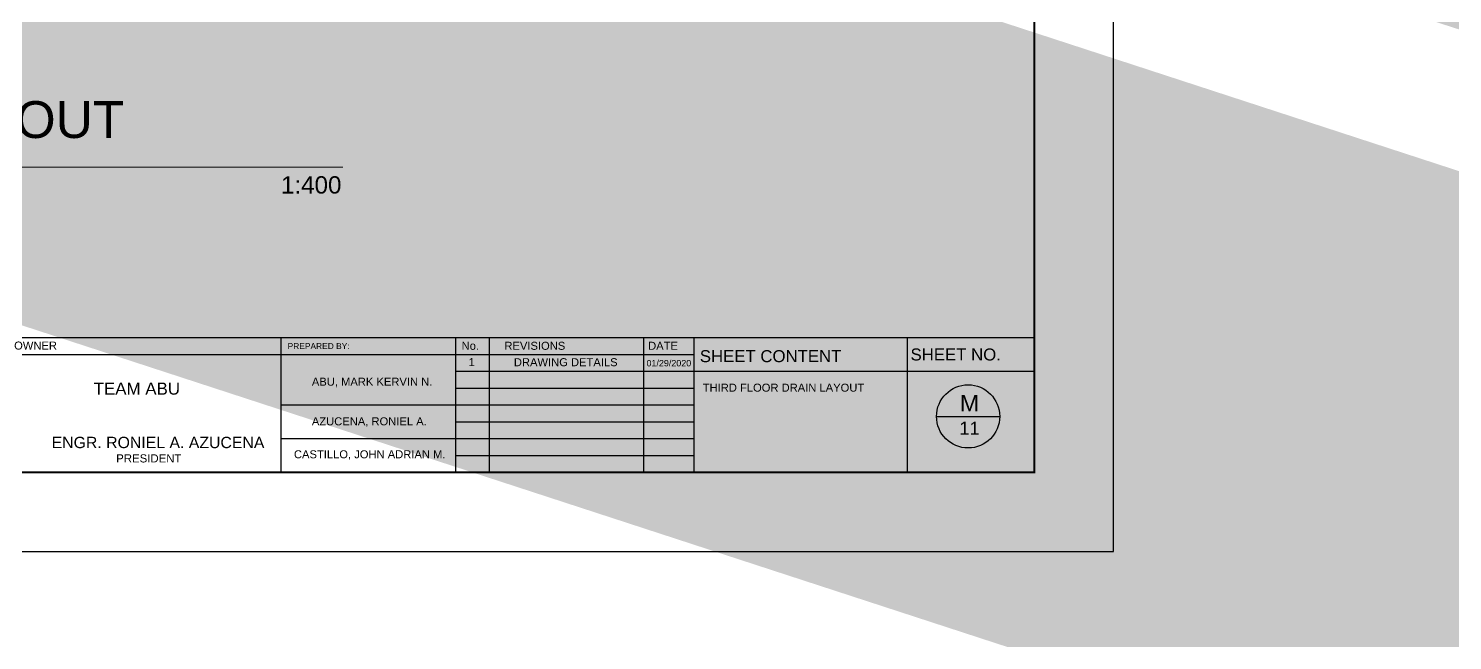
# Model space of a CAD drawing. Header units: millimetres. Extents: x -60 to 576, y -39 to 287.
# Drawn here: x 380.6 to 434.7, y 76.2 to 99.4 of the extents above; entities that cross this region are included whole.
import ezdxf

# ---------------------------------------------------------------- set-up
doc = ezdxf.new("R2010")
doc.units = ezdxf.units.MM
doc.header["$MEASUREMENT"] = 0
doc.layers.add('M-AC-TEXT', color=7, linetype='Continuous')
doc.layers.add('template', color=7, linetype='Continuous')
doc.styles.add('ar-dim-axis', font='romans.shx', dxfattribs={"width": 0.8})
doc.styles.add('arial', font='arial.ttf')
doc.styles.add('OIP FONT', font='GOTHIC.TTF', dxfattribs={"height": 150})
doc.styles.get("Standard").update_dxf_attribs({"font": 'arial.ttf'})
doc.dimstyles.new('ar-dim-axis', dxfattribs={"dimtxt": 350, "dimasz": 250, "dimexe": 75, "dimexo": 75, "dimgap": 200, "dimtad": 1, "dimdec": 0, "dimzin": 12, "dimdsep": 46, "dimtxsty": 'ar-dim-axis', "dimblk": 'ARCHTICK', "dimcen": 120, "dimclrd": 11, "dimclre": 8, "dimclrt": 4, "dimadec": 0, "dimazin": 3, "dimtm": 1, "dimtfac": 1, "dimtdec": 0, "dimtix": 1, "dimtmove": 2, "dimatfit": 3, "dimldrblk": 'ARCHTICK', "dimfxl": 1, "dimtolj": 1, "dimtzin": 0, "dimarcsym": 1})

# ---------------------------------------------------------------- blocks, each defined once
blk = doc.blocks.new('_ARCHTICK')
at = {"color": 0, "linetype": 'ByBlock', "const_width": 0.15}
blk.add_lwpolyline([(-0.5, -0.5), (0.5, 0.5)], dxfattribs=at)

msp = doc.modelspace()

# ---------------------------------------------------------------- linework, layer by layer
at = {"color": 0, "linetype": 'ByBlock', "lineweight": 9}
msp.add_line((392.521, 94.173), (354.551, 94.173), dxfattribs=at)
at = {"layer": 'template'}
for p, q in [((421.795, 79.579), (421.795, 149.975)), ((328.536, 87.708), (418.787, 87.708)), ((390.161, 87.708), (390.161, 82.588)), ((396.791, 87.708), (396.791, 82.588)), ((398.071, 87.708), (398.071, 82.588)), ((403.935, 87.708), (403.935, 82.588)), ((405.856, 87.708), (405.856, 82.588)), ((413.95, 87.708), (413.95, 82.588)), ((344.382, 87.068), (400.953, 87.068)), ((399.195, 87.068), (405.856, 87.068)), ((396.791, 86.428), (407.551, 86.428)), ((404.189, 86.428), (418.787, 86.428)), ((396.791, 85.788), (405.856, 85.788)), ((390.161, 85.148), (400.953, 85.148)), ((399.195, 85.148), (405.856, 85.148)), ((396.791, 84.508), (405.856, 84.508)), ((415.071, 84.712), (417.471, 84.712)), ((390.161, 83.868), (400.953, 83.868)), ((399.195, 83.868), (405.856, 83.868)), ((396.791, 83.228), (405.856, 83.228)), ((322.519, 79.579), (421.795, 79.579))]:
    msp.add_line(p, q, dxfattribs=at)
at = {"layer": 'template', "linetype": 'Continuous', "const_width": 0.0853}
msp.add_lwpolyline([(328.536, 82.588), (418.787, 82.588), (418.787, 146.967), (328.536, 146.967)], close=True, dxfattribs=at)
at = {"layer": 'template'}
msp.add_circle((416.271, 84.712), 1.2, dxfattribs=at)

# ---------------------------------------------------------------- texts
at = {"color": 0, "linetype": 'ByBlock', "lineweight": 9}
for s, height, p in [('THIRD FLOOR DRAIN LAYOUT', 1.4, (355.964, 95.283)), ('SCALE                                                                                                                              1:400', 0.657637, (354.995, 93.174))]:
    msp.add_text(s, height=height, dxfattribs=at).set_placement(p)
at = {"layer": 'template', "style": 'arial'}
for s, height, p in [('OWNER', 0.304, (380.028, 87.249)), ('PREPARED BY: ', 0.22802, (390.419, 87.267)), ('No.', 0.304, (397.028, 87.241)), ('REVISIONS', 0.304, (398.654, 87.241)), ('DATE', 0.304, (404.115, 87.241)), ('SHEET CONTENT', 0.45603, (406.078, 86.772)), ('SHEET NO.', 0.456, (414.084, 86.835)), ('1', 0.304, (397.291, 86.621)), ('DRAWING DETAILS', 0.30402, (399.014, 86.617)), ('01/29/2020', 0.2432, (404.052, 86.613)), ('ABU, MARK KERVIN N.', 0.30402, (391.339, 85.878)), ('TEAM ABU', 0.4598, (383.048, 85.537)), ('THIRD FLOOR DRAIN LAYOUT', 0.30402, (406.189, 85.651)), ('M', 0.624, (415.961, 84.899)), ('AZUCENA, RONIEL A.', 0.30402, (391.339, 84.373)), ('11', 0.4993, (415.936, 84.012)), ('ENGR. RONIEL A. AZUCENA', 0.43038, (381.453, 83.507)), ('CASTILLO, JOHN ADRIAN M.', 0.30402, (390.659, 83.121)), ('PRESIDENT', 0.3099, (383.906, 82.963))]:
    msp.add_text(s, height=height, dxfattribs=at).set_placement(p)

# ---------------------------------------------------------------- leaders
at = {"layer": 'M-AC-TEXT', "annotation_type": 0, "has_hookline": 1, "hookline_direction": 0, "text_width": 1.46}
for points in [[(256.113, 138.209), (256.239, 137.961), (256.615, 137.962)], [(271.741, 138.228), (271.868, 137.98), (272.244, 137.981)], [(251.894, 135.502), (252.02, 135.254), (252.396, 135.256)], [(361.073, 135.056), (361.2, 134.808), (361.576, 134.809)], [(251.947, 129.352), (252.073, 129.104), (252.449, 129.105)], [(263.974, 114.479), (264.101, 114.231), (264.477, 114.232)], [(251.885, 106.727), (252.012, 106.479), (252.388, 106.48)], [(361.079, 106.28), (361.205, 106.032), (361.581, 106.033)]]:
    msp.add_leader(points, dimstyle='ar-dim-axis', override={"dimtxt": 150, "dimasz": 150, "dimgap": 200, "dimtad": 0, "dimtih": 1, "dimtoh": 1, "dimtxsty": 'OIP FONT', "dimclrd": 256, "dimclre": 256, "dimclrt": 256, "dimfxl": 0.2, "dimfxlon": 1, "dimlwd": 65535, "dimlwe": 65535}, dxfattribs=at)

doc.saveas('drawing.dxf')
